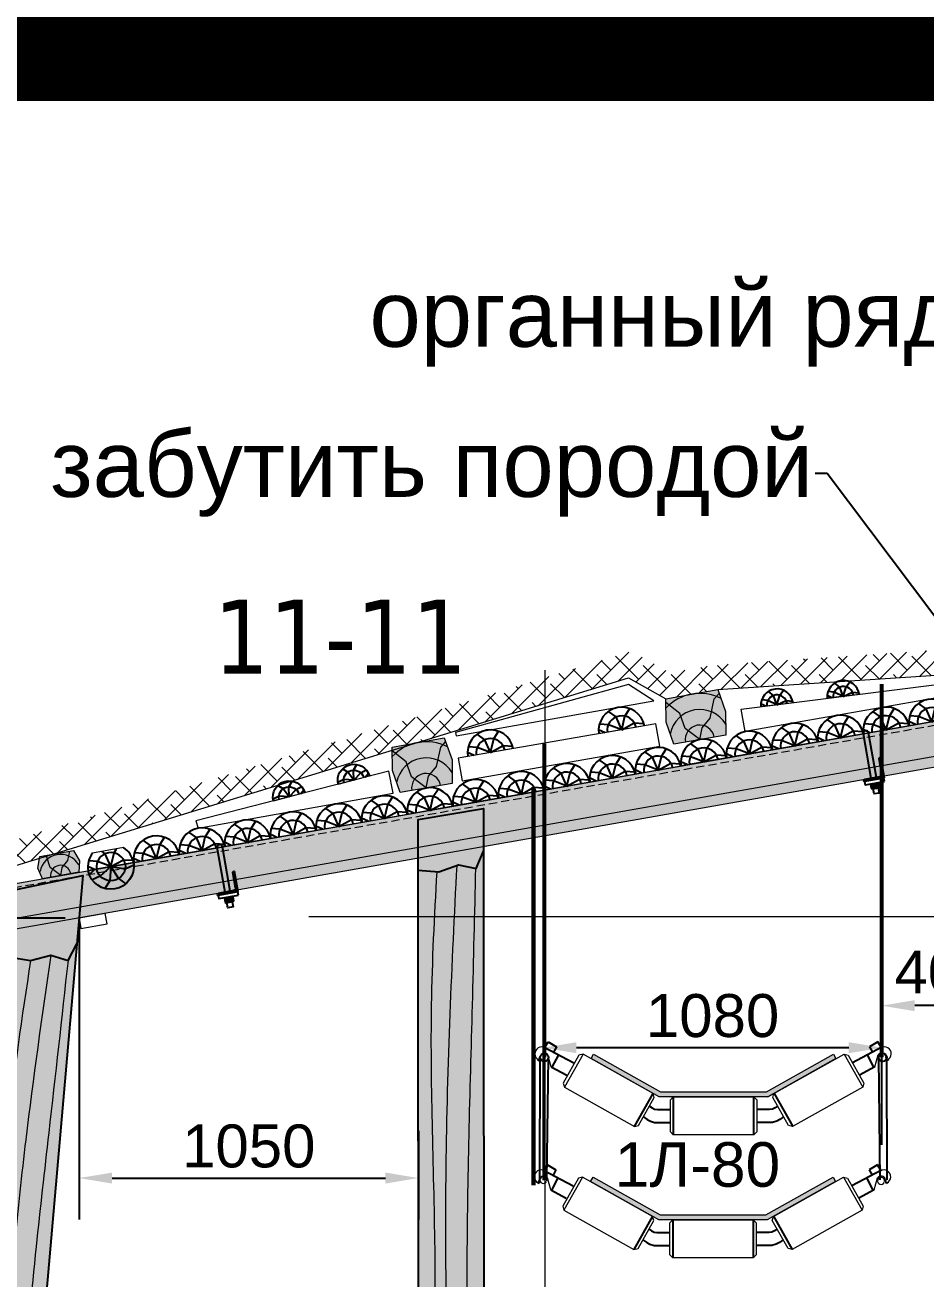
# Model space of a CAD drawing. Header units: inches. Extents: x 523 to 1492, y 69 to 539.
# Drawn here: x 706.28 to 733.57, y 228.53 to 266.5 of the extents above; entities that cross this region are included whole.
import ezdxf
from ezdxf import colors
from ezdxf.entities.mleader import LeaderData, LeaderLine
from ezdxf.math import Vec2, Vec3

# ---------------------------------------------------------------- set-up
doc = ezdxf.new("R2010")
doc.units = ezdxf.units.IN
doc.header["$MEASUREMENT"] = 0
for name, pattern in [('ACAD_ISO02W100', [15, 12, -3]), ('DASHDOTX2', [50.8, 25.4, -12.7, 0, -12.7]), ('DASHED', [0.75, 0.5, -0.25])]:
    doc.linetypes.add(name, pattern=pattern)
for name, color, linetype in [('Д_Распорка', 7, 'Continuous'), ('М16_Гайка_Конт', 7, 'Continuous'), ('М16_Планка', 7, 'Continuous'), ('Ско_М16_СВП-22', 7, 'Continuous'), ('Уголок_63х63', 7, 'Continuous')]:
    doc.layers.add(name, color=color, linetype=linetype)
doc.styles.get("Standard").update_dxf_attribs({"font": 'arial.ttf'})
doc.styles.add('стиль', font='tahoma.ttf')
doc.dimstyles.new('ISO-25', dxfattribs={"dimtxt": 2.5, "dimasz": 2.5, "dimexe": 1.25, "dimexo": 0, "dimtad": 1, "dimdec": 0, "dimtxsty": 'Standard', "dimcen": 2.5, "dimadec": 0, "dimazin": 0, "dimtfac": 1, "dimtdec": 0, "dimtmove": 0, "dimatfit": 3, "dimfxl": 0, "dimarcsym": 0})

# ---------------------------------------------------------------- blocks, each defined once
blk = doc.blocks.new('с.у.')
at = {"linetype": 'ByBlock', "lineweight": 15}
blk.add_hatch(color=7, dxfattribs=at).paths.add_polyline_path([(1748.322, -3735.313), (1748.029, -3735.313), (1747.189, -3735.313), (1747.18, -3715.838), (1749.156, -3715.498), (1749.167, -3735.313)])
at = {"color": 22}
blk.add_lwpolyline([(1748.322, -3735.313), (1748.029, -3735.313), (1747.189, -3735.313), (1747.18, -3715.838), (1749.156, -3715.498), (1749.167, -3735.313), (1748.322, -3735.313)], dxfattribs=at)
at = {"color": 22, "linetype": 'ByBlock', "lineweight": 15}
for points, knots in [([(1748.346, -3717.224), (1748.268, -3718.723), (1748.039, -3723.334), (1747.947, -3729.371), (1748.121, -3733.899), (1748.175, -3735.313)], [1.137475, 1.137475, 1.137475, 1.137475, 5.639863, 14.990286, 19.234105, 19.234105, 19.234105, 19.234105]), ([(1747.741, -3717.414), (1747.663, -3718.762), (1747.468, -3722.649), (1747.755, -3728.618), (1747.654, -3733.236), (1747.609, -3735.313)], [1.11182, 1.11182, 1.11182, 1.11182, 5.158522, 12.785409, 19.015372, 19.015372, 19.015372, 19.015372]), ([(1748.912, -3717.309), (1748.881, -3718.69), (1748.788, -3722.702), (1748.591, -3728.703), (1748.698, -3733.323), (1748.744, -3735.313)], [1.111071, 1.111071, 1.111071, 1.111071, 5.257399, 13.149435, 19.118618, 19.118618, 19.118618, 19.118618])]:
    blk.add_open_spline(points, degree=3, knots=knots, dxfattribs=at)
blk = doc.blocks.new('т.с.')
at = {"linetype": 'ByBlock', "lineweight": 15}
blk.add_hatch(color=7, dxfattribs=at).paths.add_polyline_path([(-1797.508, -898.171), (-1798.093, -898.17), (-1799.77, -894.164), (-1799.771, -855.947), (-1795.819, -854.739), (-1795.818, -894.152)])
at = {"color": 22}
for points in [[(-1797.508, -898.171), (-1798.093, -898.17), (-1799.77, -894.164), (-1799.771, -855.947), (-1795.819, -854.739), (-1795.818, -894.152), (-1797.508, -898.171)], [(-1799.766, -860.055), (-1798.52, -860.152), (-1797.322, -859.721), (-1796.259, -859.942), (-1795.812, -858.904)], [(-1799.77, -894.164), (-1799.061, -893.64), (-1797.937, -894.17), (-1796.592, -893.753), (-1795.818, -894.176)]]:
    blk.add_lwpolyline(points, dxfattribs=at)
at = {"color": 22, "linetype": 'ByBlock', "lineweight": 15}
for points in [[(-1798.52, -860.152), (-1798.989, -870.458), (-1798.921, -877.189), (-1799.061, -893.64)], [(-1797.322, -859.721), (-1797.866, -870.988), (-1797.988, -877.353), (-1797.937, -894.17)], [(-1796.259, -859.942), (-1796.512, -870.453), (-1796.676, -877.38), (-1796.592, -893.753)]]:
    blk.add_spline(points, degree=3, dxfattribs=at)
blk = doc.blocks.new('СВП-27 - 3.3м')
at = {"linetype": 'ByBlock', "lineweight": 15}
blk.add_hatch(color=7, dxfattribs=at).paths.add_polyline_path([(-1250.484, -445.6), (-1316.484, -445.6), (-1316.484, -442.867), (-1250.484, -442.86)])
at = {"color": 5, "linetype": 'DASHED', "lineweight": 15}
blk.add_line((-1250.484, -443.116), (-1316.484, -443.116), dxfattribs=at)
at = {"color": 5, "linetype": 'ByBlock', "lineweight": 15}
blk.add_line((-1250.484, -444.96), (-1316.484, -444.96), dxfattribs=at)
for points in [[(-1250.484, -445.6), (-1316.484, -445.6), (-1316.484, -442.867), (-1250.484, -442.86)], [(-1311.884, -446.24), (-1310.27, -446.24), (-1310.27, -445.6), (-1311.884, -445.6)], [(-1255.084, -446.24), (-1256.697, -446.24), (-1256.697, -445.6), (-1255.084, -445.6)]]:
    blk.add_lwpolyline(points, close=True, dxfattribs=at)
blk = doc.blocks.new('М16_Гайка')
at = {"layer": 'М16_Гайка_Конт'}
h = blk.add_hatch(color=253, dxfattribs=at)
h.paths.add_polyline_path([(1.9, -6.7, 0.267171), (1.9, -13.4), (1.9, -13.4), (14.3, -13.4), (14.3, -13.4, 0.267171), (14.3, -6.7)])
h.paths.add_polyline_path([(1.9, 6.7, 0.133362), (1.9, -6.7), (14.3, -6.7, 0.133362), (14.3, 6.7)])
h.paths.add_polyline_path([(1.9, 13.4), (1.9, 13.4, 0.267171), (1.9, 6.7), (14.3, 6.7, 0.267171), (14.3, 13.4), (14.3, 13.4)])
h.paths.add_polyline_path([(0, 10.1), (0, 0), (1, 0, -0.066387), (1.9, 6.7, -0.267171), (1.9, 13.4)])
h.paths.add_polyline_path([(0, 0), (0, -10), (1.9, -13.4, -0.267171), (1.9, -6.7, -0.066387), (1, 0)])
h.paths.add_polyline_path([(15.2, 0, -0.066387), (14.3, -6.7, -0.267171), (14.3, -13.4), (16.2, -10), (16.2, 0)])
h.paths.add_polyline_path([(14.3, 13.4, -0.267171), (14.3, 6.7, -0.066387), (15.2, 0), (16.2, 0), (16.2, 10.1)])
for p, q in [((1.9, 13.4), (0, 10.1)), ((0, 10.1), (0, -10)), ((0, 10.1), (0, -10)), ((0, 0), (1, 0)), ((1.9, 13.4), (14.3, 13.4)), ((14.3, 6.7), (1.9, 6.7)), ((14.3, 13.4), (16.2, 10.1)), ((15.2, 0), (16.2, 0)), ((16.2, 10.1), (16.2, -10)), ((16.2, 10.1), (16.2, -10)), ((1.9, -13.4), (0, -10)), ((14.3, -6.7), (1.9, -6.7)), ((14.3, -13.4), (1.9, -13.4)), ((14.3, -13.4), (16.2, -10))]:
    blk.add_line(p, q, dxfattribs=at)
for centre, radius, start, end in [((7.7, 10), 6.71, 149.9725, 209.9168), ((26.6, 0), 25.6, 164.8075, 195.1925), ((8.5, 10), 6.71, 330.0832, 29.9168), ((-10.4, 0), 25.6, 344.8075, 15.1925), ((7.7, -10), 6.71, 150.0832, 210.0275), ((8.5, -10), 6.71, 330.0832, 29.9168)]:
    blk.add_arc(centre, radius, start, end, dxfattribs=at)
blk = doc.blocks.new('pfnzu')
at = {"color": 7, "lineweight": 0}
blk.add_line((142694.1, -82404), (142694.1, -82544.3), dxfattribs=at)
at = {"layer": 'Д_Распорка', "color": 253}
for p, q in [((142679.9, -82432.8), (142686.9, -82404.5)), ((142654.7, -82457.4), (142634.8, -82439)), ((142694.1, -82474.1), (142654.7, -82457.4)), ((142694.1, -82474.1), (142679.9, -82432.8)), ((142652.6, -82484.3), (142632.2, -82504.2)), ((142694.1, -82474.1), (142652.6, -82484.3)), ((142694.1, -82474.1), (142671.5, -82511.2)), ((142671.5, -82511.2), (142664.9, -82537.2)), ((142694.1, -82524.6), (142681.4, -82542.8))]:
    blk.add_line(p, q, dxfattribs=at)
at = {"layer": 'Д_Распорка', "color": 7}
blk.add_arc((142695.6, -82474.1), 70.2, 91.2316, 268.7684, dxfattribs=at)
at = {"layer": 'Д_Распорка', "color": 253}
blk.add_arc((142695.6, -82474.1), 44.2, 91.9563, 268.0437, dxfattribs=at)
blk = doc.blocks.new('Уголок_63х63')
blk.add_lwpolyline([(-6, 31.5), (-5.1, 31.5)])
at = {"layer": 'Уголок_63х63'}
for p, q in [((-6, 58.5), (-2.6, 63)), ((-6, 53.2), (0, 61.1)), ((-6, 13), (-6, 60.3)), ((-6, 47.9), (0, 55.9)), ((-6, 42.7), (0, 50.6)), ((-6, 37.4), (0, 45.3)), ((-6, 32.1), (0, 40.1)), ((0, 63), (-3.3, 63)), ((0, 0), (0, 63)), ((-63, 0), (-63, 3.3)), ((0, 0), (-63, 0)), ((-62.8, 4.4), (-62, 5.4)), ((-62.1, 0), (-57.6, 6)), ((-13, 6), (-60.3, 6)), ((-58.1, 0), (-53.6, 6)), ((-54.2, 0), (-49.6, 6)), ((-50.2, 0), (-45.6, 6)), ((-46.2, 0), (-41.7, 6)), ((-42.2, 0), (-37.7, 6)), ((-38.2, 0), (-33.7, 6)), ((-34.3, 0), (-29.7, 6)), ((-30.3, 0), (-25.7, 6)), ((-26.3, 0), (-21.8, 6)), ((-22.3, 0), (-17.8, 6)), ((-18.3, 0), (-13.8, 6)), ((-14.4, 0), (-8.7, 7.5)), ((-10.4, 0), (0, 13.7)), ((-6.5, 10.4), (0, 19)), ((-6.4, 0), (0, 8.5)), ((-6, 26.9), (0, 34.8)), ((-6, 21.6), (0, 29.5)), ((-6, 16.3), (0, 24.3)), ((-2.4, 0), (0, 3.2))]:
    blk.add_line(p, q, dxfattribs=at)
for centre, radius, start, end in [((-3.3, 60.3), 2.7, 90.0004, 180.0004), ((-60.3, 3.3), 2.7, 90.0004, 180.0004), ((-13, 13), 7, 270.0004, 0.0004)]:
    blk.add_arc(centre, radius, start, end, dxfattribs=at)
blk = doc.blocks.new('*D179')
at = {"color": 0, "linetype": 'ByBlock', "lineweight": -2}
for p, q in [((707.496, 239.458), (698.753, 239.458)), ((700.003, 223.965), (700.003, 238.458)), ((709.421, 222.965), (698.753, 222.965))]:
    blk.add_line(p, q, dxfattribs=at)
at = {"color": 0, "linetype": 'ByBlock'}
for points in [[(699.837, 238.458), (700.17, 238.458), (700.003, 239.458)], [(699.837, 223.965), (700.17, 223.965), (700.003, 222.965)]]:
    blk.add_solid(points, dxfattribs=at)
at = {"layer": 'Defpoints', "color": 0, "linetype": 'ByBlock'}
for p in [(700.003, 239.458), (707.496, 239.458), (709.421, 222.965)]:
    blk.add_point(p, dxfattribs=at)
at = {"color": 0, "linetype": 'ByBlock', "lineweight": 15, "insert": (699.04, 231.211), "char_height": 1.3, "attachment_point": 5, "rotation": 90}
blk.add_mtext('1800', dxfattribs=at)
blk = doc.blocks.new('*D180')
at = {"color": 0, "linetype": 'ByBlock', "lineweight": -2}
for p, q in [((736.419, 239.494), (736.419, 235.556)), ((732.228, 233.892), (732.228, 238.056)), ((735.419, 236.806), (733.228, 236.806))]:
    blk.add_line(p, q, dxfattribs=at)
at = {"color": 0, "linetype": 'ByBlock'}
for points in [[(733.228, 236.973), (733.228, 236.639), (732.228, 236.806)], [(735.419, 236.973), (735.419, 236.639), (736.419, 236.806)]]:
    blk.add_solid(points, dxfattribs=at)
at = {"layer": 'Defpoints', "color": 0, "linetype": 'ByBlock'}
for p in [(736.419, 239.494), (732.228, 236.806), (732.228, 233.892)]:
    blk.add_point(p, dxfattribs=at)
at = {"color": 0, "linetype": 'ByBlock', "lineweight": 15, "insert": (734.129, 237.816), "char_height": 1.3, "attachment_point": 5}
blk.add_mtext('400', dxfattribs=at)
blk = doc.blocks.new('*D181')
at = {"color": 0, "linetype": 'ByBlock', "lineweight": -2}
for p, q in [((721.978, 231.525), (721.978, 236.783)), ((732.228, 232.592), (732.228, 236.783)), ((731.228, 235.533), (722.978, 235.533))]:
    blk.add_line(p, q, dxfattribs=at)
at = {"color": 0, "linetype": 'ByBlock'}
for points in [[(722.978, 235.7), (722.978, 235.367), (721.978, 235.533)], [(731.228, 235.7), (731.228, 235.367), (732.228, 235.533)]]:
    blk.add_solid(points, dxfattribs=at)
at = {"layer": 'Defpoints', "color": 0, "linetype": 'ByBlock'}
for p in [(721.978, 235.533), (732.228, 232.592), (721.978, 231.525)]:
    blk.add_point(p, dxfattribs=at)
at = {"color": 0, "linetype": 'ByBlock', "lineweight": 15, "insert": (727.103, 236.497), "char_height": 1.3, "attachment_point": 5}
blk.add_mtext('1080', dxfattribs=at)
blk = doc.blocks.new('pfnzu 2')
at = {"color": 7, "lineweight": 0}
for p, q in [((-92.146, -593.903), (-94.052, -593.903)), ((-91.696, -594.903), (-94.502, -594.903))]:
    blk.add_line(p, q, dxfattribs=at)
at = {"layer": 'Д_Распорка', "color": 253}
for p, q in [((-93.84, -594.452), (-94.361, -594.319)), ((-93.099, -594.903), (-93.84, -594.452)), ((-93.303, -594.074), (-93.469, -593.903)), ((-93.099, -594.903), (-93.303, -594.074)), ((-93.099, -594.903), (-92.765, -594.116)), ((-92.765, -594.116), (-92.568, -593.903)), ((-94.109, -594.903), (-94.473, -594.651)), ((-93.099, -594.903), (-92.273, -594.62)), ((-92.273, -594.62), (-91.707, -594.759))]:
    blk.add_line(p, q, dxfattribs=at)
at = {"layer": 'Д_Распорка', "color": 7}
for start, end in [(132.76087, 178.7684), (1.2316, 47.23913)]:
    blk.add_arc((-93.099, -594.933), 1.403, start, end, dxfattribs=at)
at = {"layer": 'Д_Распорка', "color": 253}
blk.add_arc((-93.099, -594.933), 0.883, 1.95631, 178.04369, dxfattribs=at)
blk = doc.blocks.new('S ш.бруса')
at = {"linetype": 'ByBlock', "lineweight": 15}
blk.add_hatch(color=254, dxfattribs=at).paths.add_polyline_path([(3323.214, -1143.742), (3323.447, -1142.342), (3326.647, -1142.342), (3326.88, -1143.742), (3326.647, -1145.142), (3323.447, -1145.142)])
at = {"color": 7, "linetype": 'ByBlock', "lineweight": 15}
for points in [[(3323.214, -1143.742), (3323.447, -1142.342), (3326.647, -1142.342), (3326.88, -1143.742), (3326.647, -1145.142), (3323.447, -1145.142), (3323.214, -1143.742)], [(3325.047, -1145.142), (3324.281, -1144.319), (3324.13, -1143.38), (3323.408, -1142.575)], [(3325.047, -1145.142), (3325.314, -1144.471), (3325.891, -1143.975), (3326.34, -1142.862), (3326.688, -1142.591)]]:
    blk.add_lwpolyline(points, dxfattribs=at)
for radius, start, end in [(2.8, 52.7386, 127.2614), (1.824, 20.62921, 159.37079), (0.883, 0, 180)]:
    blk.add_arc((3325.047, -1145.142), radius, start, end, dxfattribs=at)
blk = doc.blocks.new('Расклинка')
at = {"linetype": 'ByBlock', "lineweight": 15}
blk.add_hatch(color=254, dxfattribs=at).paths.add_polyline_path([(-85.97, -572.83), (-85.63, -571.87), (-82.67, -571.87), (-82.3, -572.83), (-82.53, -573.8), (-85.73, -573.8)])
at = {"color": 7, "linetype": 'ByBlock', "lineweight": 15}
for points in [[(-85.97, -572.83), (-85.63, -571.87), (-82.67, -571.87), (-82.3, -572.83), (-82.53, -573.8), (-85.73, -573.8), (-85.97, -572.83)], [(-84.13, -573.8), (-84.9, -572.97), (-85.05, -572.04), (-85.2, -571.87)], [(-84.13, -573.8), (-83.87, -573.13), (-83.29, -572.63), (-82.98, -571.87)]]:
    blk.add_lwpolyline(points, dxfattribs=at)
for radius, start, end in [(1.82, 20.6292, 159.3708), (0.883, 0, 180)]:
    blk.add_arc((-84.13, -573.8), radius, start, end, dxfattribs=at)
blk = doc.blocks.new('1Л80 подвесной')
at = {"lineweight": 0}
for points in [[(210.981, -663.627), (211.128, -663.365), (215.192, -665.648), (221.606, -665.648), (225.671, -663.365), (225.818, -663.627), (221.685, -665.948), (215.114, -665.948)], [(210.951, -671.075), (211.098, -670.814), (215.162, -673.096), (221.576, -673.096), (225.641, -670.814), (225.788, -671.075), (221.655, -673.396), (215.084, -673.396)]]:
    blk.add_hatch(color=7, dxfattribs=at).paths.add_polyline_path(points)
at = {"color": 7}
for p, q in [((208.155, -662.968), (208.378, -662.617)), ((208.378, -662.617), (208.882, -662.91)), ((228.36, -662.617), (227.856, -662.91)), ((228.583, -662.968), (228.36, -662.617)), ((207.844, -663.734), (207.888, -663.512)), ((208.136, -662.937), (209.928, -663.881)), ((208.633, -664.142), (209.019, -663.402)), ((208.882, -662.91), (208.706, -663.237)), ((228.602, -662.937), (226.811, -663.881)), ((228.105, -664.142), (227.719, -663.402)), ((227.856, -662.91), (228.032, -663.237)), ((228.894, -663.734), (228.85, -663.512)), ((207.731, -663.673), (207.844, -663.734)), ((208.569, -664.127), (209.505, -664.633)), ((228.169, -664.127), (227.233, -664.633)), ((229.007, -663.673), (228.894, -663.734)), ((214.729, -665.732), (213.601, -667.741)), ((222.07, -665.732), (223.198, -667.741)), ((214.527, -666.504), (214.673, -666.617)), ((214.673, -666.617), (214.831, -666.684)), ((214.831, -666.684), (215, -666.707)), ((215.964, -665.948), (215.964, -668.186)), ((220.824, -665.948), (220.824, -668.252)), ((221.968, -666.684), (221.799, -666.707)), ((222.126, -666.617), (221.968, -666.684)), ((222.272, -666.504), (222.126, -666.617)), ((214.155, -667.156), (214.38, -667.314)), ((214.38, -667.314), (214.572, -667.415)), ((214.572, -667.415), (214.831, -667.505)), ((215, -666.707), (215.777, -666.707)), ((221.799, -666.707), (221.022, -666.707)), ((222.227, -667.415), (221.968, -667.505)), ((222.418, -667.314), (222.227, -667.415)), ((222.644, -667.156), (222.418, -667.314)), ((214.831, -667.505), (214.91, -667.505)), ((214.91, -667.505), (215.784, -667.505)), ((221.889, -667.505), (221.015, -667.505)), ((221.968, -667.505), (221.889, -667.505)), ((208.106, -670.385), (209.898, -671.33)), ((208.125, -670.417), (208.348, -670.065)), ((208.348, -670.065), (208.852, -670.358)), ((208.852, -670.358), (208.676, -670.686)), ((228.572, -670.385), (226.78, -671.33)), ((228.33, -670.065), (227.826, -670.358)), ((227.826, -670.358), (228.002, -670.686)), ((228.553, -670.417), (228.33, -670.065)), ((207.701, -671.121), (207.814, -671.182)), ((207.814, -671.182), (207.858, -670.96)), ((208.603, -671.591), (208.989, -670.851)), ((228.075, -671.591), (227.689, -670.851)), ((228.864, -671.182), (228.82, -670.96)), ((228.977, -671.121), (228.864, -671.182)), ((208.539, -671.575), (209.475, -672.082)), ((228.139, -671.575), (227.203, -672.082)), ((214.699, -673.18), (213.57, -675.19)), ((215.934, -673.396), (215.934, -675.634)), ((220.794, -673.396), (220.794, -675.701)), ((222.039, -673.18), (223.168, -675.19)), ((214.496, -673.953), (214.643, -674.065)), ((214.643, -674.065), (214.801, -674.133)), ((214.801, -674.133), (214.97, -674.155)), ((214.97, -674.155), (215.747, -674.155)), ((221.769, -674.155), (220.992, -674.155)), ((221.938, -674.133), (221.769, -674.155)), ((222.095, -674.065), (221.938, -674.133)), ((222.242, -673.953), (222.095, -674.065)), ((214.125, -674.605), (214.35, -674.762)), ((214.35, -674.762), (214.542, -674.864)), ((214.542, -674.864), (214.801, -674.954)), ((214.801, -674.954), (214.879, -674.954)), ((214.879, -674.954), (215.754, -674.954)), ((221.859, -674.954), (220.984, -674.954)), ((221.938, -674.954), (221.859, -674.954)), ((222.197, -674.864), (221.938, -674.954)), ((222.388, -674.762), (222.197, -674.864)), ((222.614, -674.605), (222.388, -674.762))]:
    blk.add_line(p, q, dxfattribs=at)
for p, q in [((207.879, -670.976), (207.901, -663.557)), ((208.301, -670.978), (208.395, -663.553)), ((228.498, -670.978), (228.404, -663.553)), ((228.92, -670.976), (228.897, -663.557))]:
    blk.add_line(p, q)
at = {"color": 7, "lineweight": 0}
for p, q in [((208.569, -664.127), (208.367, -663.406)), ((210.247, -663.421), (209.294, -665.116)), ((210.492, -663.352), (209.363, -665.361)), ((210.492, -663.352), (210.247, -663.421)), ((214.738, -665.737), (210.492, -663.352)), ((210.981, -663.627), (211.128, -663.365)), ((215.114, -665.948), (210.981, -663.627)), ((215.114, -665.948), (210.981, -663.627)), ((211.128, -663.365), (215.192, -665.648)), ((221.606, -665.648), (225.671, -663.365)), ((221.685, -665.948), (225.818, -663.627)), ((225.818, -663.627), (221.685, -665.948)), ((222.06, -665.737), (226.307, -663.352)), ((225.671, -663.365), (225.818, -663.627)), ((226.307, -663.352), (227.435, -665.361)), ((226.307, -663.352), (226.552, -663.421)), ((226.552, -663.421), (227.504, -665.116)), ((228.169, -664.127), (228.372, -663.406)), ((209.294, -665.116), (209.363, -665.361)), ((227.504, -665.116), (227.435, -665.361)), ((209.363, -665.361), (213.61, -667.746)), ((214.807, -665.982), (214.738, -665.737)), ((215.192, -665.648), (221.606, -665.648)), ((221.992, -665.982), (222.06, -665.737)), ((227.435, -665.361), (223.189, -667.746)), ((213.855, -667.678), (214.807, -665.982)), ((221.685, -665.948), (215.114, -665.948)), ((215.784, -666.128), (215.964, -665.948)), ((215.784, -668.072), (215.784, -666.128)), ((215.964, -665.948), (220.835, -665.948)), ((220.835, -665.948), (221.015, -666.128)), ((221.015, -666.128), (221.015, -668.072)), ((222.944, -667.678), (221.992, -665.982)), ((213.61, -667.746), (213.855, -667.678)), ((215.964, -668.252), (215.784, -668.072)), ((221.015, -668.072), (220.835, -668.252)), ((223.189, -667.746), (222.944, -667.678)), ((220.835, -668.252), (215.964, -668.252)), ((208.539, -671.575), (208.336, -670.855)), ((210.217, -670.869), (209.264, -672.565)), ((210.462, -670.801), (209.333, -672.81)), ((210.462, -670.801), (210.217, -670.869)), ((214.708, -673.186), (210.462, -670.801)), ((210.951, -671.075), (211.098, -670.814)), ((215.084, -673.396), (210.951, -671.075)), ((211.098, -670.814), (215.162, -673.096)), ((221.576, -673.096), (225.641, -670.814)), ((225.788, -671.075), (221.655, -673.396)), ((222.03, -673.186), (226.277, -670.801)), ((225.641, -670.814), (225.788, -671.075)), ((226.277, -670.801), (227.405, -672.81)), ((226.277, -670.801), (226.522, -670.869)), ((226.522, -670.869), (227.474, -672.565)), ((228.139, -671.575), (228.342, -670.855)), ((209.264, -672.565), (209.333, -672.81)), ((227.474, -672.565), (227.405, -672.81)), ((209.333, -672.81), (213.58, -675.195)), ((213.825, -675.126), (214.777, -673.431)), ((214.777, -673.431), (214.708, -673.186)), ((221.655, -673.396), (215.084, -673.396)), ((215.162, -673.096), (221.576, -673.096)), ((215.754, -673.576), (215.934, -673.396)), ((215.934, -673.396), (220.804, -673.396)), ((220.804, -673.396), (220.984, -673.576)), ((221.961, -673.431), (222.03, -673.186)), ((222.914, -675.126), (221.961, -673.431)), ((227.405, -672.81), (223.159, -675.195)), ((215.754, -675.521), (215.754, -673.576)), ((220.984, -673.576), (220.984, -675.521)), ((213.58, -675.195), (213.825, -675.126)), ((215.934, -675.701), (215.754, -675.521)), ((220.804, -675.701), (215.934, -675.701)), ((220.984, -675.521), (220.804, -675.701)), ((223.159, -675.195), (222.914, -675.126))]:
    blk.add_line(p, q, dxfattribs=at)
at = {"linetype": 'DASHED', "const_width": 0.25}
for points in [[(228.59, -663.553), (228.59, -640.942)], [(208.148, -663.553), (208.148, -644.546)]]:
    blk.add_lwpolyline(points, dxfattribs=at)
for centre in [(208.148, -663.553), (228.65, -663.553)]:
    blk.add_circle(centre, 0.247)
at = {"color": 7, "lineweight": 0}
for centre, major_axis, start_param, end_param in [((207.996, -663.338), (0.297, 0.297), 0.296719, 3.445716), ((208.148, -663.553), (0.186, 0.186), 6.089724, 8.48118), ((228.59, -663.553), (-0.186, 0.186), 4.085191, 6.476646), ((228.743, -663.338), (-0.297, 0.297), 2.837469, 5.986466), ((207.966, -670.787), (-0.297, 0.297), -1.274077, 1.87492), ((228.713, -670.787), (0.297, 0.297), 4.408266, 7.557263), ((208.09, -670.984), (-0.149, 0.149), 3.712663, 9.78021), ((208.118, -671.002), (0.186, 0.186), 6.089724, 8.48118), ((208.09, -670.984), (0.149, 0.149), 5.801216, 8.942808), ((228.55, -671.034), (0.149, 0.149), 5.283459, 11.351007), ((228.56, -671.002), (0.186, 0.186), 5.655987, 8.047442)]:
    blk.add_ellipse(centre, major_axis=major_axis, ratio=1, start_param=start_param, end_param=end_param, dxfattribs=at)
blk = doc.blocks.new('*D190')
at = {"color": 0, "linetype": 'ByBlock', "lineweight": -2}
for p, q in [((707.917, 239.494), (707.917, 230.336)), ((718.194, 233.011), (718.194, 230.336)), ((708.917, 231.586), (717.194, 231.586))]:
    blk.add_line(p, q, dxfattribs=at)
at = {"color": 0, "linetype": 'ByBlock'}
for points in [[(708.917, 231.752), (708.917, 231.419), (707.917, 231.586)], [(717.194, 231.752), (717.194, 231.419), (718.194, 231.586)]]:
    blk.add_solid(points, dxfattribs=at)
at = {"layer": 'Defpoints', "color": 0, "linetype": 'ByBlock'}
for p in [(707.917, 239.494), (718.194, 233.011), (718.194, 231.586)]:
    blk.add_point(p, dxfattribs=at)
at = {"color": 0, "linetype": 'ByBlock', "lineweight": 15, "insert": (713.055, 232.549), "char_height": 1.3, "attachment_point": 5}
blk.add_mtext('1050', dxfattribs=at)

msp = doc.modelspace()

# ---------------------------------------------------------------- hatches: boundary and pattern name
at = {"linetype": 'ByBlock', "lineweight": 15}
h = msp.add_hatch(dxfattribs=at)
h.set_pattern_fill('ANSI38', scale=0.125, style=0)
h.set_pattern_definition([(45, (-261.28143, 2165.65674), (-0.280633004, 0.280633004), []), (135, (-261.28143, 2165.65674), (-0.84189901, 0.280633004), [0.9921875, -0.5953125])])
h.paths.add_polyline_path([(734.079, 222.965), (706.471, 222.965), (706.305, 221.11), (705.293, 219.191), (705.002, 219.217), (704.563, 220.589), (702.957, 220.306), (704.738, 240.667), (724.562, 246.728), (725.687, 246.101), (727.262, 246.379), (737.562, 247.06), (739.079, 247.06), (742.197, 245.111), (752.218, 247.868), (754.575, 240.166), (742.1, 236.812), (741.061, 235.279), (740.202, 232.537), (740.63, 227), (739.614, 226.809), (739.079, 225.04), (738.789, 225.01), (737.97, 226.495), (736.226, 226.187), (735.075, 224.861)], flags=16)
h.paths.add_polyline_path([(754.795, 239.448), (751.999, 248.585), (742.316, 245.921), (739.294, 247.81), (737.537, 247.81), (727.172, 247.125), (725.819, 246.886), (724.649, 247.539), (704.035, 241.237), (702.125, 219.397), (704.048, 219.737), (704.439, 218.514), (705.724, 218.401), (707.039, 220.893), (707.157, 222.215), (734.532, 222.215), (735.698, 224.435), (736.618, 225.495), (737.572, 225.663), (738.372, 224.212), (739.653, 224.346), (740.2, 226.156), (741.43, 226.387), (740.961, 232.45), (741.744, 234.95), (742.564, 236.16)])

# ---------------------------------------------------------------- linework, layer by layer
at = {"color": 7, "linetype": 'DASHDOTX2', "lineweight": 15}
for p, q in [((722.025, 246.964), (722.025, 222.423)), ((740.276, 239.494), (707.497, 239.494))]:
    msp.add_line(p, q, dxfattribs=at)
at = {"color": 253, "linetype": 'ByBlock', "lineweight": 15, "const_width": 4}
msp.add_lwpolyline([(729.709, 311.642), (701.449, 311.642), (701.449, 306.239), (667.709, 306.239), (667.708, 266.2), (949.259, 266.2)], dxfattribs=at)
at = {"color": 7, "linetype": 'ByBlock', "lineweight": 15}
for points in [[(734.079, 222.965), (706.471, 222.965), (706.305, 221.11), (705.293, 219.191), (705.002, 219.217), (704.563, 220.589), (702.957, 220.306), (704.738, 240.667), (724.562, 246.728), (725.687, 246.101), (727.262, 246.379), (737.562, 247.06), (739.079, 247.06), (742.197, 245.111), (752.225, 247.845)], [(719.318, 245.082), (719.335, 244.981), (725.326, 246.035), (724.556, 246.531), (719.318, 245.082)], [(734.938, 246.66), (734.997, 246.322), (728.09, 245.104), (727.971, 245.78), (734.938, 246.66)], [(719.395, 244.3), (719.515, 243.609), (725.506, 244.662), (725.387, 245.338), (719.395, 244.3)], [(711.45, 242.405), (711.522, 242.179), (717.433, 243.236), (717.294, 243.908), (711.45, 242.405)]]:
    msp.add_lwpolyline(points, dxfattribs=at)
at = {"linetype": 'ACAD_ISO02W100', "const_width": 0.125}
msp.add_lwpolyline([(721.679, 231.361), (721.679, 243.427)], dxfattribs=at)
at = {"color": 22}
msp.add_lwpolyline([(718.19, 240.907), (718.813, 240.858), (719.412, 241.074), (719.943, 240.964), (720.166, 241.483)], dxfattribs=at)
at = {"layer": 'М16_Планка', "color": 7}
for points in [[(732.312, 243.597), (732.295, 243.696), (731.704, 243.591), (731.722, 243.493), (732.312, 243.597)], [(712.739, 240.151), (712.721, 240.249), (712.13, 240.145), (712.148, 240.046), (712.739, 240.151)]]:
    msp.add_lwpolyline(points, dxfattribs=at)
at = {"layer": 'Ско_М16_СВП-22', "color": 7}
for p, q in [((731.911, 243.689), (731.673, 245.038)), ((732.068, 243.717), (731.83, 245.066)), ((712.337, 240.242), (712.099, 241.591)), ((712.495, 240.27), (712.257, 241.619))]:
    msp.add_line(p, q, dxfattribs=at)
for points in [[(732.124, 243.4), (732.152, 243.245), (731.994, 243.217), (731.967, 243.372)], [(732.071, 243.239), (732.073, 243.231)], [(712.55, 239.953), (712.578, 239.798), (712.42, 239.77), (712.393, 239.925)], [(712.498, 239.792), (712.499, 239.784)]]:
    msp.add_lwpolyline(points, dxfattribs=at)
for centre in [(731.752, 245.049), (712.178, 241.602)]:
    msp.add_arc(centre, 0.08, 10, 190, dxfattribs=at)

# ---------------------------------------------------------------- block references
at = {"color": 7, "linetype": 'ByBlock', "lineweight": 15, "xscale": 0.5, "yscale": 0.5, "zscale": 0.5}
msp.add_blockref('1Л80 подвесной', (617.933, 567.017), dxfattribs=at)
at = {"color": 7, "lineweight": 0}
for p, xscale, yscale, zscale, rotation in [((1185.482, 1305.427), 0.006999667850362793, 0.006999667850362793, 0.006999667850362793, 276.721052573472), ((1187.491, 1305.681), 0.006999667850362793, 0.006999667850362793, 0.006999667850362793, 276.721052573472), ((1298.144, 1793.807), 0.00999952550053377, 0.00999952550053377, 0.00999952550053377, 279.9999999997643), ((1288.75, 1793.56), 0.00999952550053377, 0.00999952550053377, 0.00999952550053377, 279.9999999997643), ((1295.381, 1793.32), 0.00999952550053377, 0.00999952550053377, 0.00999952550053377, 279.9999999997643), ((1296.762, 1793.563), 0.00999952550053377, 0.00999952550053377, 0.00999952550053377, 279.9999999997643), ((1284.776, 1792.872), 0.00999952550053377, 0.00999952550053377, 0.00999952550053377, 279.9999999997643), ((1293.999, 1793.076), 0.00999952550053377, 0.00999952550053377, 0.00999952550053377, 279.9999999997643), ((1291.236, 1792.589), 0.00999952550053377, 0.00999952550053377, 0.00999952550053377, 279.9999999997643), ((1292.618, 1792.832), 0.00999952550053377, 0.00999952550053377, 0.00999952550053377, 279.9999999997643), ((1289.855, 1792.342), 0.00999952550053377, 0.00999952550053377, 0.00999952550053377, 279.9999999997643), ((-98.5, 1060.393), -0.006999667850599682, 0.006999667850323021, 0.006999667849999999, 104.9020584512066), ((1287.092, 1791.855), 0.00999952550053377, 0.00999952550053377, 0.00999952550053377, 279.9999999997643), ((1288.474, 1792.098), 0.00999952550053377, 0.00999952550053377, 0.00999952550053377, 279.9999999997643), ((1284.329, 1791.368), 0.00999952550053377, 0.00999952550053377, 0.00999952550053377, 279.9999999997643), ((1285.711, 1791.611), 0.00999952550053377, 0.00999952550053377, 0.00999952550053377, 279.9999999997643), ((-100.461, 1059.889), -0.006999667850599682, 0.006999667850323021, 0.006999667849999999, 104.9020584512066), ((1282.948, 1791.124), 0.00999952550053377, 0.00999952550053377, 0.00999952550053377, 279.9999999997643), ((1280.185, 1790.637), 0.00999952550053377, 0.00999952550053377, 0.00999952550053377, 279.9999999997643), ((1281.567, 1790.88), 0.00999952550053377, 0.00999952550053377, 0.00999952550053377, 279.9999999997643), ((1278.804, 1790.393), 0.00999952550053377, 0.00999952550053377, 0.00999952550053377, 279.9999999997643), ((1276.041, 1789.906), 0.00999952550053377, 0.00999952550053377, 0.00999952550053377, 279.9999999997643), ((1277.422, 1790.15), 0.00999952550053377, 0.00999952550053377, 0.00999952550053377, 279.9999999997643), ((1274.659, 1789.662), 0.00999952550053377, 0.00999952550053377, 0.00999952550053377, 279.9999999997643), ((1769.008, -1020.819), -0.009999525500442868, 0.00999952550046146, 0.0099995255, 280.0082756930846)]:
    msp.add_blockref('pfnzu', p, dxfattribs=dict(at, xscale=xscale, yscale=yscale, zscale=zscale, rotation=rotation))
for name, p, xscale, yscale, zscale, rotation in [('СВП-27 - 3.3м', (1315.202, 572.776), 0.5000000000000624, 0.5000000000000624, 0.5000000000000624, 10.00000000000389), ('Расклинка', (701.483, 443.639), 0.3500000000001859, 0.3500000000001859, 0.3500000000001859, 10.00000000000735), ('pfnzu 2', (703.069, 542.031), 0.5000000000000624, 0.5000000000000624, 0.5000000000000624, 10.00000000000389), ('т.с.', (1639.767, 588.236), 0.5000000000001268, 0.5000000000001268, 0.5000000000001268, 355.0000000000276)]:
    msp.add_blockref(name, p, dxfattribs=dict(xscale=xscale, yscale=yscale, zscale=zscale, rotation=rotation))
at = {"color": 7, "linetype": 'ByBlock', "lineweight": 15, "xscale": 0.5000000000000624, "yscale": 0.5000000000000624, "zscale": 0.5000000000000624, "rotation": 10.00000000000389}
for p in [(-1009.974, 520.039), (-1018.262, 518.575)]:
    msp.add_blockref('S ш.бруса', p, dxfattribs=at)
at = {"color": 7, "extrusion": (0, 0, -1), "xscale": 0.00999952550053377, "yscale": 0.00999952550053377, "zscale": -0.0099995255, "rotation": 260.0000000002357}
for p in [(-732.311, 243.698), (-712.737, 240.252)]:
    msp.add_blockref('Уголок_63х63', p, dxfattribs=at)
at = {"color": 7, "linetype": 'ByBlock', "lineweight": 15}
msp.add_blockref('с.у.', (-1028.991, 3958.277), dxfattribs=at)
at = {"layer": 'М16_Гайка_Конт', "color": 7, "extrusion": (0, 0, -1), "xscale": 0.00999952550053377, "yscale": 0.00999952550053377, "zscale": -0.0099995255, "rotation": 260.0000000002357}
for p in [(-732.017, 243.545), (-712.444, 240.098)]:
    msp.add_blockref('М16_Гайка', p, dxfattribs=at)

# ---------------------------------------------------------------- texts
at = {"color": 7, "linetype": 'ByBlock', "lineweight": 15, "style": 'стиль'}
msp.add_text('11-11', height=2.2395, dxfattribs=at).set_placement((711.991, 246.861))
at = {"color": 7, "linetype": 'ByBlock', "lineweight": 15}
msp.add_text('1Л-80', height=1.35, dxfattribs=at).set_placement((724.14, 231.322))

# ---------------------------------------------------------------- dimensions: what is measured, and where the dimension line sits
dim = msp.add_linear_dim(base=(700.003, 239.458), p1=(709.421, 222.965), p2=(707.496, 239.458), angle=90, text='1800', dimstyle='ISO-25', override={"dimtxt": 1.3, "dimasz": 1, "dimgap": 0.3, "dimlfac": 100, "dimrnd": 0.05, "dimtmove": 1, "dimfxl": 1.25}, dxfattribs=at)
dim.commit()
dim.dimension.update_dxf_attribs({"geometry": '*D179', "text_midpoint": (699.04, 231.211)})
for base, p1, p2, text, picture, middle in [((718.194, 231.586), (707.917, 239.494), (718.194, 233.011), '1050', '*D190', (713.055, 232.549)), ((721.978, 235.533), (732.228, 232.592), (721.978, 231.525), '1080', '*D181', (727.103, 236.497))]:
    dim = msp.add_linear_dim(base=base, p1=p1, p2=p2, text=text, dimstyle='ISO-25', override={"dimtxt": 1.3, "dimasz": 1, "dimgap": 0.3, "dimlfac": 100, "dimrnd": 0.05, "dimtmove": 1, "dimfxl": 1.25}, dxfattribs=at)
    dim.commit()
    dim.dimension.update_dxf_attribs({"geometry": picture, "text_midpoint": middle})
dim = msp.add_linear_dim(base=(732.228, 236.806), p1=(736.419, 239.494), p2=(732.228, 233.892), text='400', dimstyle='ISO-25', override={"dimtxt": 1.3, "dimasz": 1, "dimgap": 0.3, "dimlfac": 100, "dimrnd": 0.05, "dimtmove": 1, "dimfxl": 1.25}, dxfattribs=at)
dim.commit()
dim.dimension.update_dxf_attribs({"geometry": '*D180', "text_midpoint": (734.129, 236.852), "dimtype": 160})

# ---------------------------------------------------------------- leaders
ml = msp.add_multileader_mtext('Standard')
ml.set_content('органный ряд', color=256)
ml.set_leader_properties()
ml.build(insert=Vec2(0, 0))
ml.multileader.update_dxf_attribs({"dogleg_length": 0.36, "arrow_head_size": 2})
ctx = ml.context
ctx.base_point, ctx.char_height, ctx.arrow_head_size, ctx.landing_gap_size, ctx.plane_origin = Vec3(716.816, 257.48), 2, 2, 0.072, Vec3(760.132, 248.854)
ctx.text_align_type = 2
notes = []
notes.append((ctx, [(0, (1, 1, 0), (734.95, 257.48), (-1, 0), 0.36, [(0, [(747.352, 244.163)], 0, [])])]))
ctx.mtext.insert, ctx.mtext.alignment, ctx.mtext.flow_direction = Vec3(734.518, 258.757), 3, 5
ml = msp.add_multileader_mtext('Standard')
ml.set_content('забутить породой', color=256)
ml.set_leader_properties()
ml.build(insert=Vec2(0, 0))
ml.multileader.update_dxf_attribs({"dogleg_length": 0.36, "arrow_head_size": 2})
ctx = ml.context
ctx.base_point, ctx.char_height, ctx.arrow_head_size, ctx.landing_gap_size, ctx.plane_origin = Vec3(707.222, 252.918), 2, 2, 0.072, Vec3(752.003, 246.103)
ctx.text_align_type = 2
notes.append((ctx, [(0, (1, 1, 0), (730.576, 252.918), (-1, 0), 0.36, [(0, [(739.223, 241.413)], 0, [])])]))
ctx.mtext.insert, ctx.mtext.alignment, ctx.mtext.flow_direction = Vec3(730.144, 254.212), 3, 5
for ctx, leaders in notes:
    for number, flags, end, landing, length, lines in leaders:
        leader = LeaderData()
        leader.index, (leader.has_last_leader_line, leader.has_dogleg_vector, leader.attachment_direction) = number, flags
        leader.last_leader_point, leader.dogleg_vector, leader.dogleg_length = Vec3(end), Vec3(landing), length
        for number, points, colour, breaks in lines:
            line = LeaderLine()
            line.index, line.vertices, line.color, line.breaks = number, Vec3.list(points), colors.encode_raw_color(colour), breaks
            leader.lines.append(line)
        ctx.leaders.append(leader)

doc.saveas('drawing.dxf')
